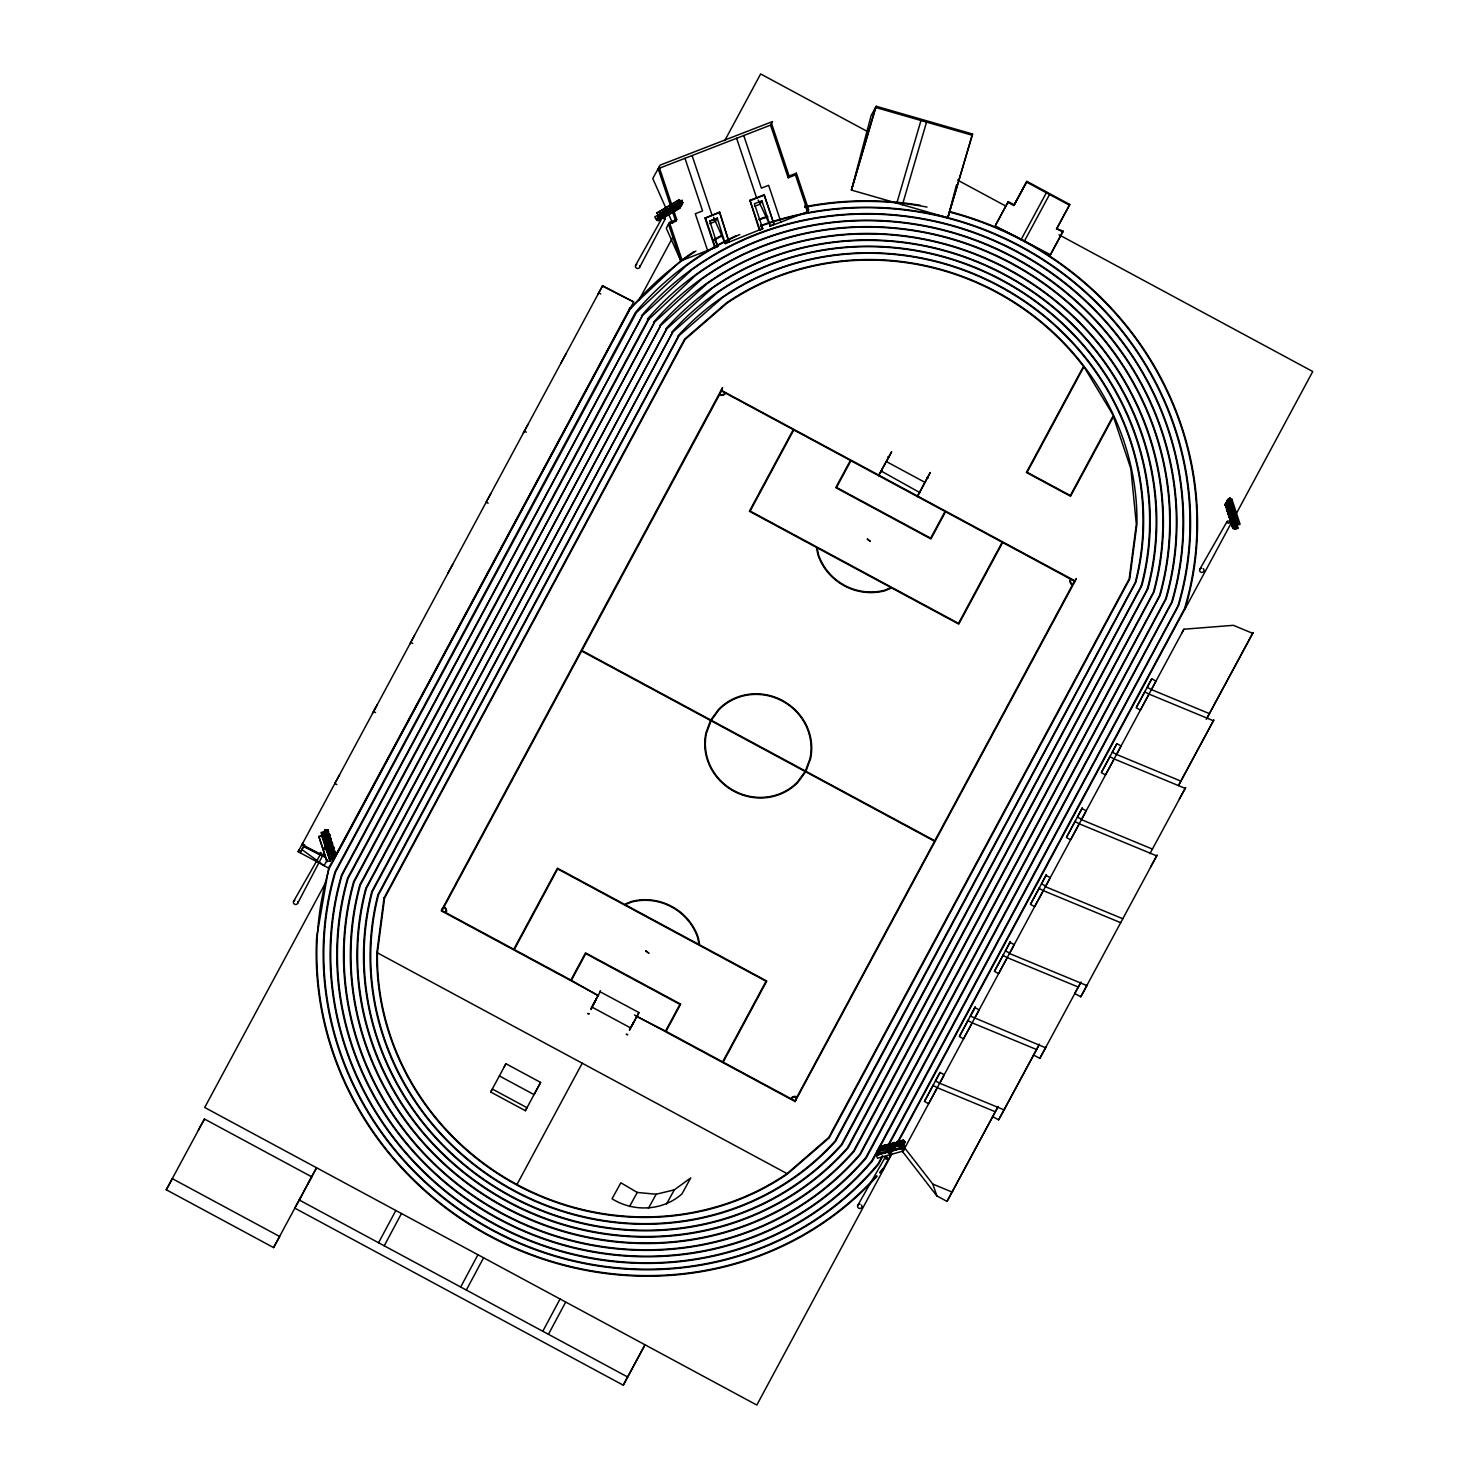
<?xml version="1.0" encoding="UTF-8"?>
<svg xmlns="http://www.w3.org/2000/svg" width="1479" height="1479" viewBox="0 0 1479 1479"><rect width="100%" height="100%" fill="white"/><g stroke="black" fill="none" stroke-linecap="round" stroke-linejoin="round"><path stroke-width="1.5" d="M326.212 833.102C329.872 834.729 322.977 833.195 325.935 833.343L327.82 829.701L328.597 832.067L326.193 831.956M328.264 832.973L326.6 832.048L328.486 831.956C327.377 832.936 325.343 832.695 327.173 829.627M327.025 836.559L327.894 833.398L326.804 830.754L325.398 833.287M327.469 836.948C324.844 836.966 328.449 837.669 326.267 834.766L324.714 835.395L326.452 836.134C327.654 834.341 330.353 838.593 329.688 834.581L329.096 833.564C325.842 834.914 328.93 839.499 327.617 837.354L328.523 833.712L329.577 834.655L328.19 835.635L329.854 835.931L328.874 836.744L327.617 835.006M328.467 840.941L331.167 840.201L328.911 840.442M330.963 841.2L329.54 838.778L330.963 841.2L329.207 839.869M328.338 854.067L328.911 852.736M329.817 845.119L331.869 842.327L332.331 845.378L330.575 844.028M330.686 847.8L330.982 847.023C327.876 841.292 332.442 848.706 330.409 845.914L331.241 842.05L332.479 843.122L332.257 845.156L330.667 844.472L331.684 845.304M330.52 857.894L329.614 858.985L330.057 857.247M334.125 852.181L332.757 853.438L334.698 850.739L335.197 851.812L333.755 852.348L335.289 851.738L335.474 853.087C332.109 853.753 333.588 848.207 334.883 854.529L332.997 854.714L333.533 852.329L332.109 854.64L333.644 854.474L325.103 829.701L321.793 835.727L329.965 860.76C336.491 854.159 329.706 852.514 334.605 853.254L334.494 855.213L333.089 854.122M663.479 211.941L661.464 214.011L661.205 215.453L662.093 215.065C660.669 211.978 665.92 213.346 663.757 215.823L664.644 215.435C663.276 211.571 665.809 213.605 666.659 215.86L666.289 214.437L666.068 216.045L666.918 215.361M635.582 265.37L663.646 215.195M666.585 214.51L666.752 215.786L668.841 214.418L665.679 214.88L665.032 212.514L668.582 213.993C671.577 212.44 665.328 212.089 666.641 214.936L669.358 213.475L668.027 212.754L666.733 214.732L669.636 213.179M667.732 213.642C671.096 208.964 663.165 214.326 666.234 212.31L667.214 209.741M667.011 212.976L664.866 212.2L665.199 214.048C663.516 219.391 672.575 198.482 664.404 215.305M667.38 213.124L667.436 214.621M670.967 211.793L672.501 212.421L667.695 213.512L668.767 210.314L667.491 213.623L668.157 211.349L666.567 210.85L667.898 211.645M668.268 211.257L667.695 213.512L668.342 210.721L670.227 210.794C664.515 212.163 673.278 208.465 670.375 212.736L671.115 210.813L668.138 211.774M679.748 208.003L677.068 208.169L675.921 206.764L673.444 208.41L672.89 206.431L672.649 208.724L674.683 205.359M674.313 209.852L673.518 211.663L673.943 209.926L673.721 211.552L676.495 209.907L671.226 211.423L672.316 207.799L674.757 208.28L674.295 210.425L675.182 210.036L675.7 206.875M675.737 208.354L677.216 208.872C673.185 207.689 679.157 208.41 676.236 209.482L673.167 207.799L671.429 211.312L676.199 208.317L674.036 206.468L679.952 207.873L678.362 207.374M676.569 206.413L677.622 205.599L676.421 204.361L676.569 206.413L676.809 204.139M678.491 206.468L677.752 208.391L678.639 208.003C679.342 202.494 667.768 209.445 674.553 208.41L673.389 207.892M323.402 854.122L297.649 903.318M668.563 212.329L668.286 213.272L672.575 212.218L670.375 212.736M878.803 1151.642L877.343 1151.217C880.892 1152.899 875.697 1151.901 877.842 1150.551L879.247 1151.032L878.304 1149.405L879.099 1152.455C878.711 1156.042 879.654 1152.252 877.084 1152.88L879.099 1152.936M881.687 1148C882.575 1143.563 882.519 1150.144 880.8 1149.349L880.523 1150.292M882.593 1146.41L878.785 1148.48L881.077 1150.477L881.077 1148.203L879.432 1147.279L881.558 1148.961M882.556 1152.492L882.852 1153.306M886.513 1145.338C884.035 1151.771 886.642 1142.916 885.773 1146.077L882.704 1147.408L884.553 1149.516L883.702 1145.504L884.923 1144.912C884.719 1148.887 887.918 1144.672 884.923 1145.023L885.218 1146.41M885.403 1147.02L885.403 1148.259L885.403 1147.02L883.129 1146.262L883.85 1145.541L884.793 1147.149L883.129 1146.262M886.882 1150.976L886.753 1151.919M887.418 1151.161L887.271 1151.864M888.213 1149.849L888.232 1148.462M889.008 1147.057L888.879 1148M890.044 1145.19L889.582 1146.743L890.358 1143.766L889.434 1148.185L889.545 1147.242M887.714 1145.412L890.118 1144.764L889.84 1147.057L890.95 1144.136M891.541 1149.701L891.782 1150.773M892.022 1148.813L892.022 1147.575M892.318 1148.407L891.948 1144.265C892.466 1147.593 895.017 1143.803 891.56 1147.778M892.447 1148.702L892.059 1147.205M893.242 1145.911C895.571 1147.667 890.136 1142.971 893.612 1142.527L893.945 1144.154L891.8 1143.896M893.778 1146.096L893.723 1146.65M895.756 1148.536C896.403 1151.586 896.588 1145.467 889.655 1150.255M898.881 1144.339L897.457 1145.985L895.83 1143.822L898.825 1141.437L898.603 1143.341L897.605 1143.175L1233.079 519.61M898.363 1143.138L898.178 1145.393M900.415 1146.632L900.267 1148.554L900.84 1146.78M900.619 1146.854L900.84 1146.521M903.059 1143.341L901.266 1140.771L900.526 1141.511C903.965 1141.88 902.005 1146.687 900.693 1141.88C906.83 1139.348 899.861 1146.595 900.84 1141.917L903.096 1143.027M903.503 1141.714L901.469 1144.894M377.404 952.827L384.577 898.141L685.054 339.486L726.725 303.398A259.343 246.919 28.8 0 1 1083.441 366.422L1026.371 472.485L1070.574 496.297L1113.428 416.653L1130.862 468.769L1136.334 524.176L1129.18 578.862L828.684 1137.517L787.031 1173.605A259.472 247.048 28.8 0 1 516.984 1184.476A259.472 247.048 28.8 0 1 377.404 952.827L787.031 1173.605M658.931 219.465L659.597 217.635L660.004 218.652L659.024 219.262L659.172 217.191L660.873 218.522C664.053 217.561 657.952 216.378 660.947 218.522L658.931 219.465L659.357 217.746L659.135 219.354M663.295 217.08L664.293 214.954L665.827 215.583L663.701 216.821L663.313 214.991L659.782 218.152L660.022 215.879L661.779 217.21L660.577 217.838C661.113 212.865 662.518 221.425 665.032 216.803L663.202 216.378L664.921 216.729M660.595 216.489C662.204 213.734 662.148 214.473 662.333 215.823L663.683 214.769L664.847 216.193C663.054 213.882 667.158 216.1 664.348 215.065M663.757 215.823L664.478 214.011L664.552 215.509L665.753 214.862L664.533 213.457L662 215.139L661.058 213.401L661.409 215.342M661.52 214.899L661.131 216.47L662.333 215.823L661.095 214.418L660.337 216.784L661.131 214.843L661.316 215.989C665.883 219.317 659.227 216.193 662.518 215.342C661.353 213.734 663.258 217.376 665.106 215.694L662.906 217.136M668.822 211.922L668.6 210L669.969 211.294L668.064 210.499L668.804 209.889M669.599 213.974L670.486 213.586C670.079 212.754 667.842 209.852 669.414 212.68L668.563 211.645M671.022 211.164L673.37 210.979L672.316 211.793L671.448 210.757L672.372 211.774L671.17 212.421L671.115 210.813M672.594 209.242L674.313 211.349L676.421 210.11L674.886 209.482L672.021 211.109L672.538 208.188L673.592 211.46M672.649 208.724L673.037 207.06L674.831 207.282C672.002 208.65 672.612 205.599 674.572 207.763L673.703 206.727M674.942 208.853L675.958 208.169L675.09 210.11L676.291 209.463L674.332 208.687M676.642 206.21L677.955 204.157L679.545 204.657L677.548 205.618C674.553 206.616 683.28 195.801 675.237 208.927L675.995 206.21C678.787 205.47 673.684 204.971 677.622 206.801L678.602 206.191L677.086 205.489L678.676 205.988L675.348 209.001L675.57 207.393M679.545 204.657L677.955 204.157L679.471 204.86L677.364 206.099L677.234 204.638M679.989 204.841L681.579 205.322L679.397 206.764L680.174 203.973M679.933 205.396C678.158 201.92 684.555 204.915 680.58 203.64L679.138 205.71L682.041 204.157L680.543 203.455L681.93 204.065M680.673 202.605L680.414 204.342M661.058 219.151C656.454 220.371 658.58 217.191 660.078 219.761C663.184 219.077 657.73 217.616 660.355 219.262L661.15 218.947M664.182 214.085C663.054 216.452 664.163 211.405 661.834 213.882L662.185 214.658C665.495 214.196 660.484 212.458 663.202 214.492L661.963 213.087L661.205 215.453M665.938 215.971L666.289 214.437L665.864 216.174M667.972 212.015L667.306 214.104L668.582 214.714L664.958 213.789M675.995 206.21L675.958 207.448L675.921 205.47M682.133 203.954L678.602 207.078L681.579 205.322L680.063 204.952C679.268 205.729 678.806 202.309 681.079 204.768L680.211 203.714M332.997 854.714L330.39 860.649L327.007 861.573L318.817 836.541L322.348 836.023L322.866 834.415M658.229 220.5L658.58 218.966L658.155 220.704L658.821 218.929L660.355 219.262L659.32 218.596L660.873 219.243L659.597 218.633L660.078 216.637L659.837 219.077L660.226 217.358L661.131 218.023L659.93 218.67L659.671 217.542L661.926 217.709M659.985 218.042L661.095 214.418M661.668 213.9L661.279 215.25L662 213.642M663.831 215.62L664.533 213.956L664.811 215.01L665.957 214.381L665.051 213.715M665.254 212.902L665.827 211.275M669.636 209.26L669.802 210.517L670.301 208.668L671.817 209.352L669.469 208.668L669.969 210.11L669.636 208.983L671.096 209.463L668.989 210.721L669.34 209.186L668.915 210.924L669.155 208.631L671.762 210.055M669.673 213.771L670.394 212.163L669.673 213.771L670.061 212.421L672.501 212.421L670.985 211.719M672.723 208.521L673.851 206.838M674.387 210.221L674.72 208.705L674.295 210.425M679.804 205.211L680.525 206.136L679.231 205.507L680.34 203.825M660.521 216.655L660.762 215.047L661.39 215.971M663.11 217.006L663.683 214.769M669.358 213.475L667.288 212.68L664.385 214.252C665.162 210.166 664.995 215.823 663.997 213.549M666.123 211.072C663.923 213.013 668.563 209.722 665.476 211.589L665.18 213.105M668.231 212.126L668.6 210M669.118 210.794L670.948 207.541M677.179 209.519L678.14 207.356L676.809 206.875L675.94 208.798L677.142 208.169L676.217 207.134L675.145 209.112M325.879 832.4L328.412 830.717L324.751 833.601L327.746 832.233M329.688 834.581L328.338 835.08C328.393 840.349 322.256 834.415 326.267 836.966M327.173 836.689L327.857 834.932M327.894 842.309L328.301 838.575L326.046 837.65L328.948 838.26L329.151 837.262L326.767 837.077L329.281 837.373L327.728 834.822L329.096 833.564M329.281 839.185L329.946 838.094L331.019 839.037L329.207 838.963L328.597 841.07M327.617 843.529L330.316 847.19M332.609 846.21L331.851 848.354L333.034 849.482L333.256 846.284L334.014 848.65C330.852 850.943 330.52 845.988 333.755 847.375L332.424 847.892L333.847 847.301M658.155 220.704L658.395 218.43L658.95 220.389L660.152 219.742L658.451 219.188M662.13 218.374L662.574 216.526L664.126 217.413L663.258 216.507M671.226 211.423L673.962 208.594L672.927 207.929L673.869 208.687M676.088 206.08L675.681 207.744L676.458 205.378M677.012 207.892L676.975 209.63L677.4 207.892L677.049 209.426L679.157 208.188L676.513 206.931M677.752 208.391L678.158 206.727L680.747 206.635M678.602 207.078L678.99 205.415L678.861 206.801M1224.982 504.136L1226.627 505.097L1225.093 504.579C1229.345 507.704 1224.612 502.823 1225.37 505.504L1227.015 506.077M1227.219 505.559L1226.073 507.482C1230.121 506.539 1224.963 500.937 1226.054 504.542L1227.903 504.579L1226.479 505.781M1228.236 503.581L1230.269 501.122L1228.273 500.66C1229.16 496.537 1230.861 505.689 1226.442 502.416L1227.496 505.504L1227.441 500.993L1228.79 501.215L1228.236 503.581L1226.036 504.487M1235.797 526.801L1227.625 501.769C1226.498 498.756 1231.194 503.858 1229.936 500.327M1227.2 507.833L1229.252 508.887M1229.955 505.356L1230.972 506.521L1228.624 504.931L1230.787 506.169L1228.587 508.628L1229.973 507.889L1227.884 506.853L1229.696 508.702L1227.533 511.919L1230.084 508.018M1232.155 510.329L1231.804 511.235L1232.34 508.868L1230.731 508.147L1233.061 509.959L1230.251 509.608L1231.027 512.363L1228.568 515.228C1225.629 511.549 1231.415 513.49 1228.531 514.766L1228.088 513.49L1229.271 513.638L1228.901 516.097L1232.081 510.144L1230.047 509.09M1232.599 509.423C1229.234 505.689 1235.335 510.921 1229.992 513.268L1228.494 511.789L1230.676 513.25M1230.657 518.556L1230.214 517.28L1231.748 517.705L1229.862 515.949C1230.177 519.813 1235.464 515.376 1230.972 516.319C1230.824 512.788 1234.189 518.741 1229.973 519.536L1230.972 518.519L1230.269 520.257L1229.53 518.242L1231.212 517.983L1230.195 520.035M1230.583 514.951L1233.708 514.877L1231.323 513.047L1233.153 515.413C1231.12 508.351 1236.352 516.337 1230.62 518.426L1232.987 514.47M1232.636 520.996L1233.135 522.438L1231.286 520.331L1232.617 520.885L1231.323 520.59L1231.674 521.717L1233.523 521.754L1231.323 523.326M1233.671 520.774L1232.728 521.311L1234.521 518.852L1233.468 519.388L1234.41 522.642L1235.557 522.475L1233.819 520.516C1236.999 515.191 1234.133 522.494 1233.782 517.188L1235.852 518.519L1233.431 520.183L1232.007 519.332L1233.856 521.44L1231.693 524.638L1234.244 520.756M1234.669 519.258L1234.115 518.075C1230.787 516.189 1237.239 520.257 1233.042 518.149L1235.113 525.174L1232.95 528.502L1234.096 526.579L1232.247 526.542L1231.859 525.174L1233.615 527.282L1235.908 523.03L1233.301 523.437L1234.373 526.542L1231.859 525.174M1231.97 525.6L1233.763 527.005L1232.95 528.502M1235.113 524.62L1236.204 522.753M897.013 1145.837L896.034 1142.731L898.16 1143.008L897.827 1141.381L896.256 1142.675L897.698 1143.618L897.05 1145.948L897.18 1144.247L895.608 1143.877L897.679 1144.746M896.182 1143.101L898.585 1142.454L898.345 1144.58L899.62 1143.581M901.377 1144.432L903.909 1140.586L901.099 1140.734L901.987 1142.398L903.336 1141.344M882.187 1145.911L881.743 1147.575L881.003 1146.096L882.187 1145.911L881.835 1147.63M884.608 1147.907L886.087 1144.838M889.914 1146.669L892.817 1146.502L889.896 1146.891L890.728 1144.191L889.766 1146.484L888.287 1144.321C886.198 1145.8 891.486 1146.539 887.566 1145.06M889.36 1143.822L890.099 1145.301L890.543 1143.637L888.287 1144.321M896.015 1144.376L897.365 1144.117L897.05 1145.948M898.308 1143.489L898.308 1144.746L898.271 1143.674C899.879 1140.66 897.439 1146.743 895.608 1143.877M897.827 1141.492L898.566 1142.971L898.992 1141.307L896.755 1142.01L897.753 1143.193M901.377 1144.968L901.857 1142.879L899.472 1143.544M903.503 1140.087L902.227 1143.045L901.894 1141.4L903.336 1140.217L903.207 1141.917L903.909 1140.586M1226.886 505.892L1227.163 505.596M1227.699 505.115L1225.758 503.396L1227.459 504.561M1225.721 506.151L1226.664 505.615L1226.054 507.223L1228.291 503.914L1226.073 507.482M1230.269 505.855L1228.957 506.021L1229.696 508.702L1227.496 511.679L1227.145 510.551L1229.363 509.016L1226.738 509.312L1227.237 511.179L1228.069 509.534L1226.442 508.573M1227.847 506.613L1229.326 507.5L1227.847 506.613L1229.271 507.445L1231.046 505.485C1227.57 501.917 1233.708 505.393 1229.659 507.796L1229.881 508.554M1231.064 512.196L1230.731 511.346C1225.832 511.161 1234.743 509.534 1228.901 516.097M1231.804 510.847L1230.288 509.719C1227.736 505.763 1229.678 507.5 1228.217 507.944M1231.249 512.732L1232.599 509.645M1231.212 517.983L1230.232 520.016L1232.469 516.707L1230.879 519.074L1229.252 517.151L1231.064 518.759M1233.967 513.823L1233.153 515.025L1232.876 513.842M1234.189 520.811L1231.656 524.398L1232.728 522.586L1230.99 522.679L1230.639 521.551L1232.136 522.032L1230.602 521.311L1232.636 523.252M1232.913 525.526L1234.096 524.916L1232.58 524.435L1232.931 525.563C1236.555 525.618 1229.973 523.529 1233.893 524.731L1234.78 525.618M1235.113 525.174L1234.614 523.732C1231.378 523.122 1238.422 525.507 1233.671 524.564L1234.947 524.361M1233.005 522.087L1232.303 520.072L1233.782 520.774L1233.116 522.679L1232.044 519.573L1235.815 523.4L1236.518 521.643M956.488 184.912L947.817 217.801L851.442 190.088L871.131 115.528L876.197 106.285L972.553 134.016L947.817 217.801L972.553 134.016M876.197 106.285L851.442 190.088L875.568 107.449L971.925 135.162M896.829 203.141L920.955 120.502M902.43 204.749L926.538 122.11M881.188 1149.534L882.02 1147.186M885.551 1146.817L883.536 1146.761L884.442 1147.87L882.871 1150.163L883.869 1147.686M893.797 1144.764L894.592 1142.601L894.277 1144.561L892.022 1143.84L893.427 1144.672M902.966 1142.065L903.687 1140.642M893.852 1145.707L894.166 1143.748M902.264 1144.339L903.373 1141.751M321.609 852.976L321.239 855.176L323.309 854.788M662.869 217.598L664.57 219.391L664.921 217.191M886.771 1157.022C881.761 1157.207 889.008 1161.828 887.067 1157.207M1228.143 520.83C1224.372 522.198 1230.713 525.174 1229.363 521.403M326.286 832.769L327.839 832.159L328.024 833.509L325.62 832.289L324.862 833.49L327.82 829.922L326.341 831.272M325.565 832.048L327.025 831.882L326.841 830.532M324.936 835.284L326.046 836.8M326.12 837.022L326.323 836.023L324.548 836.301L326.693 837.817L328.024 837.299L327.358 835.635L329.743 835.82M327.247 829.848L326.471 831.235M327.894 833.398L326.249 833.527L327.691 834.415M326.508 832.659L325.861 833.213M326.6 836.023L325.472 834.544L326.914 834.618L326.822 835.912L326.859 833.361L325.528 833.879M326.914 837.835L327.321 839.406M326.748 838.26L327.894 839.259L326.323 838.316M327.728 835.099L328.449 833.49M326.193 839.148L327.377 840.885L325.824 840.164M328.948 838.26L327.728 837.059L328.301 838.186M328.061 835.524L329.54 836.837M328.116 834.396L327.876 835.912M327.82 838.39L326.804 842.198L325.583 840.996M325.824 839.943L327.303 840.664L326.156 839.665M329.632 840.017L330.316 841.126L330.52 837.946L331.296 840.312M328.856 841.496L330.372 842.642L330.52 840.405L330.298 842.42L328.209 841.459L329.077 840.312M329.188 840.904L327.894 842.198L329.558 841.606L328.8 840.017M326.896 849.852L327.525 849.759M327.58 846.506L328.449 845.581L327.025 845.378M329.614 842.864L329.614 844.472L328.745 843.788M329.096 845.748L328.93 846.838M328.874 847.116L331.869 842.327M330.205 845.674L331.962 845.822C330.15 848.04 330.834 843.991 328.56 846.617M332.072 845.914L330.649 845.711L331.74 846.82M330.52 843.659L332.331 845.378M330.797 848.059L330.15 844.195L332.664 844.472L331 844.195M331.925 847.301L331.684 848.558L333.903 848.539L331.481 848.133M332.165 848.391L333.625 849.334M331.666 850.111L333.311 849.981C331.481 852.255 330.446 848.354 333.108 850.998M332.479 848.336L333.699 849.556M332.498 854.437L331.666 853.938L332.054 855.491M331.962 856.323L332.424 859.373L330.187 857.672L332.479 857.191L331.98 856.119M332.368 855.435L333.588 856.655L332.368 855.435L333.921 855.749L333.736 854.4L332.183 855.01M333.145 852.995L334.125 850.887M334.051 850.665L333.404 852.717L335.474 853.087M335.141 853.993L333.662 852.68L335.363 852.995L333.607 853.05M334.772 854.437L333.348 854.215L334.568 855.435M332.978 852.81L335.067 853.771M332.997 858.06L331.74 857.358L333.2 857.044C330.39 858.005 333.034 858.412 333.145 855.805L331.795 856.304M660.373 217.395L661.723 217.838L659.967 217.413M660.078 216.637L661.187 215.916M665.698 212.181L664.385 214.233M666.308 210.961L668.083 211.552L667.103 212.163L666.308 210.961L678.658 203.843M665.125 216.618L663.258 216.211M666.641 214.936L667.417 212.569L666.234 212.939M667.011 214.085L668.767 214.621M672.575 212.218L670.579 213.179L668.619 211.479L670.486 211.867M668.915 210.924L670.19 208.816L671.891 209.149M670.338 208.853L671.688 209.278L669.211 209.389M673.795 206.635L674.812 207.134M672.853 209.26L674.239 210.018M672.538 207.689L673.703 209.094L675.071 208.077M673.518 211.663L673.999 210.055L675.7 210.221L672.039 208.613M674.165 208.373L674.757 208.89C674.646 211.978 674.202 206.357 676.495 208.983L675.293 209.63L674.535 208.151M674.609 208.909L675.589 208.317M675.792 207.282L675.958 206.302M674.646 209.796L675.441 210.721L674.59 209.685M676.587 207.042L676.421 205.932L678.029 208.816L677.696 207.836M677.715 204.324L678.491 205.47L677.622 204.416M676.495 209.907L674.905 209.408M676.975 209.63L677.696 207.984M678.676 205.988L678.029 206.968L679.952 206.949L678.177 206.672M679.249 205.248L679.693 203.455M679.416 204.268L679.416 205.415M680.026 205.026L679.231 205.507M680.322 202.845L683.002 202.623L680.248 202.105L680.285 204.084M681.153 202.309L679.878 202.327M680.765 203.547L679.545 203.751M683.002 202.623L681.412 202.124L682.799 202.734M886.272 1145.412L885.329 1147.704L883.277 1146.632L884.516 1146.04L884.849 1147.667L884.497 1146.17M894 1145.338L894.961 1143.027M898.234 1144.173L899.177 1141.88M901.857 1142.879L901.561 1144.709L902.504 1143.711M895.183 1142.971L894.037 1145.449M899.417 1141.806L898.086 1144.543M901.284 1145.689L902.024 1143.156M639.649 267.274L665.31 218.744M970.797 1015.315L975.327 1006.811L959.316 1036.576L963.532 1038.85L972.184 1022.858L1036.557 1049.535M940.015 1072.46L935.486 1080.964L939.701 1083.22L944.231 1074.734L940.015 1072.46L924.43 1101.43L928.646 1103.704L937.298 1087.712L995.312 1111.764M974.587 1018.365L979.116 1009.861L974.901 1007.587L970.372 1016.091L1045.635 1047.798M1116.867 743.678L1112.337 752.182L1116.553 754.456L1121.082 745.952L1116.867 743.678L1101.282 772.648L1105.497 774.922L1114.131 758.949L1185.178 788.381M1151.753 678.824L1147.223 687.328L1151.438 689.602L1155.968 681.098L1151.753 678.824L1136.168 707.794L1140.383 710.068L1149.017 694.095L1213.39 720.754M378.569 1242.748L395.836 1210.488M384.226 1245.799L401.475 1213.519M460.69 1287.007L477.939 1254.747M466.329 1290.058L483.596 1257.779M542.793 1331.266L560.06 1298.987M548.45 1334.298L565.699 1302.038M623.251 1385.176L644.992 1344.781L623.251 1385.176L294.82 1208.158L300.903 1197.066M441.944 909.437L442.313 908.735M722.288 388.219L721.567 389.569L722.473 387.775M795.443 1100.82L796.164 1099.47M1076.157 578.936L1074.956 581.007L1076.416 578.548M877.065 1176.249A321.646 306.245 28.8 0 1 517.206 1249.459A321.646 306.245 28.8 0 1 316.617 937.631L328.671 868.136L298.129 851.664L299.165 849.722M333.108 860.778L633.678 301.938L602.6 285.743L301.845 844.879L325.158 857.284M301.198 850.813L300.145 852.754L304.619 844.583L303.583 846.524L319.298 854.529L320.425 852.403M302.955 847.633L301.901 849.575L324.086 865.659L327.34 859.595M329.244 868.339L629.74 309.666A321.035 305.672 28.8 0 1 695.943 251.042M326.415 881.225L204.712 1107.475L756.823 1405.05L892.133 1153.472M638.928 300.2L672.612 237.583M724.765 140.616L760.631 73.95L868.21 131.927M166.258 1189.745L172.359 1178.671L279.697 1236.518L273.597 1247.592L166.258 1189.745L204.453 1119.011L311.773 1176.859L307.909 1183.884M366.385 888.343L666.752 328.874L711.103 289.255M273.597 1247.592L316.543 1167.744L299.294 1200.024L627.725 1377.041M490.695 1092.02L492.322 1089.025L527.005 1107.716L525.359 1110.711L490.695 1092.02L505.929 1063.734L540.611 1082.425L534.048 1094.626L499.384 1075.936M1062.717 231.926L1056.727 228.69L1069.798 204.472L1026.907 181.362L1014.224 204.86L1008.253 201.625L995.182 225.843L1050.441 254.702M525.359 1110.711L540.611 1082.425M1007.846 202.346L1013.836 205.581L1026.5 182.083L1069.391 205.193M1014.52 204.268L1026.907 181.362M590.99 1008.364L591.045 1009.51L595.945 999.601M600.345 990.671L599.827 991.614L638.965 1012.579L635.952 1018.181M598.459 994.905L591.896 1007.051L630.646 1027.942L636.783 1016.535M599.771 992.501L594.65 1001.93M878.267 475.48L878.933 475.831M886.402 461.596L891.652 451.705L879.007 474.888L885.81 462.317M881.059 471.967L881.983 469.416M1021.009 239.783L1046.356 192.769M1024.207 241.484L1049.554 194.488M516.984 1184.476L582.227 1063.216M1056.376 229.282L1069.798 204.472M637.523 1015.962L636.451 1016.369L665.55 1031.066L679.896 1004.37L585.776 953.641L571.412 980.337L598.366 995.829M916.998 496.352L917.664 496.704M923.894 484.372L917.756 495.779L924.56 483.208M924.135 484.021L930.254 472.504L924.856 482.32M919.901 492.636L881.133 471.025M1063.105 231.205L1050.035 255.423L1063.105 231.205L1056.727 228.69M796.386 1099.174L795.018 1101.448M795.073 1101.578L1075.215 580.97L721.142 390.197L441.241 910.824L597.867 995.238M882.297 1155.949L877.934 1164.065A314.029 298.98 28.8 0 1 492.747 1229.955A314.029 298.98 28.8 0 1 335.659 871.797L636.451 312.55L685.942 266.035A314.14 299.109 28.8 0 1 739.777 234.514M886.66 1147.833L1178.005 605.706M882.778 1156.301L878.415 1164.417A314.62 299.571 28.8 0 1 492.47 1230.473A314.62 299.571 28.8 0 1 335.086 871.593L635.341 312.587A314.62 299.571 28.8 0 1 735.71 235.9M888.25 1146.133L1178.652 605.429A314.62 299.571 28.8 0 0 1086.529 292.713A314.62 299.571 28.8 0 0 760.613 225.621M891.652 1153.121L884.017 1167.338A321.035 305.672 28.8 0 1 879.617 1172.477M896.034 1145.005L1184.513 608.664A321.035 305.672 28.8 0 0 949.444 212.089M1235.261 515.561L1312.742 371.525L1059.001 234.773M1009.991 942.363L1014.206 944.637L1009.676 953.142L1005.461 950.868L1010.416 941.587L994.406 971.333L998.621 973.607L1007.254 957.634L1078.302 987.066M1046.023 875.365L1050.238 877.639L1045.708 886.143L1041.493 883.869L1046.448 874.588L1030.438 904.335L1034.671 906.609L1043.305 890.635L1120.731 922.711M1081.981 808.532L1086.196 810.806L1081.667 819.311L1077.451 817.037L1082.406 807.756L1066.396 837.502L1070.611 839.776L1079.245 823.803L1156.689 855.879M952.587 1191.205L946.985 1201.392L936.891 1195.938L902.763 1151.827L1183.903 629.222L1233.357 625.321L1252.658 633.326M946.985 1201.392L998.214 1106.403L952.125 1192.074L932.805 1184.069L904.815 1148.092L902.763 1151.827M1206.254 719.367L1253.138 632.457L1207.049 718.128L1207.53 717.26M992.612 1116.59L998.621 1119.825L1039.46 1044.174L1004.093 1109.897L939.701 1083.22M1178.504 785.423L1213.871 719.885L1178.523 785.626L1178.985 784.739M1033.507 1054.971L1039.811 1058.372L1081.001 982.074L1074.697 993.518L1080.761 996.791L1087.398 984.718M1149.922 853.679L1185.659 787.512L1179.355 798.956M1080.761 996.791L1157.151 855.01L1150.533 867.064M1110.341 755.898L1101.707 771.872M1145.227 691.044L1136.593 707.017M1039.515 887.585L1030.881 903.558M1075.455 820.753L1066.821 836.726M968.394 1019.807L959.742 1035.799M1003.465 954.584L994.831 970.557M933.508 1084.662L924.856 1100.653M504.302 1066.729L505.929 1063.734M597.664 294.765L602.6 285.743M561.003 362.928L565.773 354.22M523.307 433.033L528.077 424.307M490.88 493.431L486.11 502.157L488.144 503.248M447.897 573.223L452.666 564.497M409.665 644.271L414.434 635.563M377.256 704.688L373.521 711.473L375.555 712.564M372.486 713.414L376.221 706.629M339.56 774.793L334.79 783.5L336.824 784.591M298.129 851.664L302.899 842.938M679.379 199.72L656.935 212.976L679.379 199.72L682.115 203.011L680.1 204.176M678.787 206.838L682.152 200.349L659.745 213.531L656.436 219.558L662.777 216.396M658.34 214.751L654.753 216.951L656.694 219.927L660.059 213.438L657.12 219.595M318.909 836.8L321.849 835.598M660.3 217.727L663.609 211.349L661.723 215.583M321.923 836.153L325.509 829.59M672.686 206.968L674.812 204.768L671.873 210.905L675.607 208.705L671.374 210.776M325.713 841.089L327.136 841.311L326.951 839.961L325.62 840.46L328.116 837.853L325.066 844.047M673.906 211.164L676.735 219.595L669.451 222.405L666.271 228.191L680.784 260.877L717.796 246.531L709.809 221L717.26 218.097L725.246 243.628L713.599 217.376M327.987 844.065C335.012 831.383 319.427 861.37 329.484 842.013M681.061 202.346L682.152 200.349M329.429 848.447L330.834 846.191L329.503 848.65M669.451 222.405L681.745 259.139L680.784 260.877L668.49 224.161L675.774 221.332L676.735 219.595M330.723 852.403L332.202 850.37L331.204 852.496M330.852 852.828L332.331 850.776M633.678 301.938L602.434 286.057M327.007 861.573L318.891 836.411M329.558 866.528L328.671 868.136L630.146 307.706L629.259 309.296L680.58 260.97A321.646 306.245 28.8 0 1 693.688 251.818M198.352 1130.104L204.453 1119.011M718.128 245.902L714.875 247.659L705.002 218.189L719.552 212.052L729.055 242.168L719.552 212.052M709.809 221L716.927 218.744M717.26 218.097L715.411 221.48L709.828 223.643M670.837 206.598L658.173 168.698L770.559 125.123L772.519 121.555L660.133 165.13L652.757 178.515L666.326 209.075M758.191 200.09L770.189 225.714L761.87 200.811L754.401 203.714L762.739 228.598L759.466 230.373L749.945 200.275L764.144 194.766L773.998 224.235L764.144 194.766M761.87 200.811L760.003 204.194L754.419 206.357M770.559 125.123L788.159 177.757L789.12 176.019L796.405 173.191L808.699 209.907L807.737 211.663L769.838 226.342M725.246 243.628L762.739 228.598M788.159 177.757L795.443 174.929L796.405 173.191M722.565 387.831L721.197 390.327M1008.253 201.625L995.57 225.122M593.375 1004.296L596.351 998.843M632.125 1025.187L638.965 1012.579M629.518 1206.55L637.264 1192.444L656.14 1194.237L674.313 1189.855L690.748 1177.913L681.967 1193.904C662.758 1211.024 633.567 1212.299 612.047 1198.785L620.847 1182.793L637.264 1192.444M648.394 1208.343L656.14 1194.237M666.548 1203.961L674.313 1189.855M1226.294 504.173L1230.029 498.035L1238.2 523.085L1234.91 529.094L1226.294 504.173L1232.173 520.756M1230.029 498.035C1223.78 506.151 1229.437 504.912 1227.515 501.584L1229.53 502.084L1228.846 501.418M1238.015 522.771L1234.484 529.205L1238.015 522.771L1230.103 498.589C1228.125 501.732 1227.274 507.463 1227.884 499.292M1237.091 525.119L1240.086 524.25L1231.896 499.218L1228.901 500.087L1237.923 528.169L1234.484 529.205M1230.399 504.672L1230.972 502.657M1229.031 512.529L1232.617 506.299L1229.585 512.492M902.504 1147.149L901.839 1148.351L876.437 1155.265L879.635 1148.85L905.019 1141.917L903.17 1145.929M1231.693 508.647L1232.34 506.835M901.913 1148.222L902.874 1151.143L877.417 1158.205C875.087 1154.156 879.857 1149.091 881.003 1146.096L881.318 1147.371M879.506 1153.971L878.674 1151.254L904.057 1144.321L904.982 1147.297L876.326 1154.877M1230.528 516.781L1233.985 510.477L1230.805 516.245M1233.098 512.751L1233.689 511.013M1231.748 520.867L1235.353 514.637L1231.878 520.959L1226.775 503.951M884.997 1152.844L888.103 1146.539M1234.466 516.929L1235.057 515.173M1233.116 524.712L1236.703 518.815L1233.246 525.119M889.582 1151.457L892.466 1145.449L897.698 1144.598L897.402 1142.638L898.677 1142.749M1235.797 521.163L1236.426 519.351M895.571 1146.687L897.291 1144.228M899.38 1145.652C899.454 1141.585 903.632 1143.341 900.656 1143.655M899.805 1145.522L900.933 1143.119M1181.85 632.975L1183.903 629.222M901.432 1148.462L901.913 1146.891M902.652 1145.578L904.667 1142.564M901.487 1148.333L902.375 1146.724M902.782 1145.985L905.019 1141.917M902.874 1151.143L901.709 1147.926M998.621 1119.825L1004.574 1109.028M1039.811 1058.372L1046.115 1046.929M328.172 841.218L327.451 841.847L328.32 840.516M331.888 842.124L331.074 844.694L330.409 843.548M330.446 844.491L328.819 846.006L330.279 844.601M332.683 846.45L331.351 849.649L332.664 847.726L333.441 850.092L330.168 850.185L331.222 849.501M331.962 847.818L331.296 848.983L333.256 846.284M1226.849 504.487L1225.278 504.875L1225.795 506.742L1227.718 504.228M1228.938 509.201L1228.143 507.352M1229.419 503.951L1230.75 504.487L1229.363 503.969L1229.733 505.097C1232.839 505.689 1230.694 503.248 1230.436 507.057L1229.345 503.729M1230.436 507.057L1231.378 504.783M1229.474 513.916L1228.162 514.082C1230.787 515.432 1229.622 511.752 1229.289 514.396L1228.846 513.102L1230.861 513.62M1232.358 509.053L1231.064 509.22L1231.508 510.514L1232.876 509.46M1233.708 513.028L1232.099 512.326L1233.893 514.045C1233.708 517.41 1229.548 514.858 1231.933 515.616L1232.414 516.929L1230.916 515.82L1231.656 517.539M1232.432 517.058L1233.135 514.618L1232.099 515.524L1231.619 513.768L1233.726 513.231M1233.985 526.45L1232.673 527.763L1232.155 525.895L1233.56 526.321L1232.229 526.487M1233.357 526.801L1234.355 525.784L1233.283 526.21M1235.076 524.786L1232.876 528.28L1232.562 527.134L1233.708 527.263M658.543 219.04L659.782 218.541M659.338 217.801L660.614 217.025M663.184 216.84L663.479 214.88M667.75 212.2L668.508 211.571M679.342 205.821L670.782 211.072M676.421 204.361L678.214 204.157L677.345 204.546M293.582 901.395L320.869 853.623M1199.765 569.323L1227.052 521.551M857.728 1205.385L885.015 1157.613M629.573 1029.162L633.881 1021.989L629.481 1030.29L629.74 1029.181M591.138 1008.382L595.131 1001.117M666.955 213.401L666.844 214.806L667.195 212.68M1235.538 522.79L1235.852 523.658C1235.427 515.561 1238.126 525.211 1233.56 523.936L1234.262 525.951M1225.999 507.242L1227.515 505.263M1228.901 502.398L1229.789 501.03L1228.254 500.605M1227.422 505.282L1228.309 504.006M1229.622 507.815L1231.231 505.485M1227.459 511.697L1230.214 508.758L1229.308 506.668L1230.639 505.744M1227.81 512.751L1229.641 514.729L1228.827 515.857L1229.659 514.858M1232.488 509.774L1230.99 511.974L1232.062 508.554M1229.511 514.895L1231.452 512.473M1235.279 518.334L1233.782 520.534L1235.131 519.258L1232.765 517.428M1231.619 524.416L1233.689 520.959M325.62 832.289L324.862 833.49M329.872 837.872L327.506 842.364M328.412 847.19L331.241 842.05M326.951 836.374L326.286 837.447L328.504 835.006M327.839 834.803L328.523 833.712M327.247 836.245L328.246 835.154M328.467 840.83L329.725 842.568C329.577 837.927 326.23 844.047 328.486 841.163M1232.395 516.134L1234.115 513.121M1235.076 524.379L1237.128 522.142L1234.762 520.312L1236.592 522.29M1229.585 507.593L1231.101 505.522M1229.474 514.692L1230.99 512.584M1232.34 516.744L1230.269 520.257M1233.782 521.126L1231.693 524.638M876.659 1152.381C880.412 1153.971 875.494 1152.88 877.398 1151.66M881.022 1145.985L879.783 1146.576L880.708 1147.944M882.371 1146.465L880.911 1148.887L880.578 1147.242L882.057 1147.575L881.114 1148.869M877.343 1151.217L879.025 1151.79M881.096 1149.091L878.785 1148.48M885.939 1146.114L885.108 1147.445M885.034 1146.78L885.366 1147.815M889.434 1146.946L887.566 1146.687L888.029 1148L887.881 1145.467M889.711 1145.319L889.378 1143.692L888.139 1144.284L889.101 1145.763L887.788 1144.986L889.064 1145.652M885.496 1146.114L885.274 1148L886.66 1147.131L887.603 1148.203L885.921 1147.852M887.788 1148.721L886.161 1147.796L888.047 1148.259M890.432 1147.112L891.486 1146.613C895.904 1147.02 888.232 1148.48 890.894 1145.966L892.558 1147.759M892.965 1146.539L891.615 1147.593M893.667 1145.652L894.758 1142.472L893.593 1142.657L894.333 1144.136L891.948 1144.265M894.536 1145.633L896.422 1144.82M897.716 1143.082L896.034 1142.731M896.126 1146.003L894.961 1144.764L896.514 1145.948M896.44 1143.23L897.938 1143.249M896.681 1146.151L895.719 1145.449M902.061 1141.806L900.766 1141.437M901.802 1142.99L902.911 1142.491M333.348 852.274L333.311 852.791M327.635 835.931L326.009 837.465M329.669 838.87L330.501 838.168M327.82 829.701L326.767 831.42M330.52 837.946L329.466 839.665L331.111 838.963M331.093 846.746L330.15 844.842L329.17 846.062L329.854 845.341M328.708 847.227L329.725 846.173M329.077 833.786L327.728 834.822M327.931 841.865L328.948 840.812M332.22 847.541L332.461 848.465L333.237 846.506M892.188 1145.966L893.002 1146.928M902.782 1143.045L901.913 1141.289M1234.392 525.784L1235.316 524.25M690.933 270.62L642.404 315.748L342.056 875.235A306.985 292.287 28.8 0 0 495.909 1224.483A306.985 292.287 28.8 0 0 871.834 1160.793L1171.608 602.249A307.096 292.398 28.8 0 0 1047.945 270.879A307.096 292.398 28.8 0 0 690.841 270.491M1229.567 500.919L1228.032 503.137M1228.069 509.534L1229.53 508.24M1233.523 519.905L1235.538 517.502M1234.799 523.751L1236.943 521.773M1234.226 525.821L1233.634 527.541L1232.543 524.195M700.935 279.845L654.476 322.256L354.202 881.78A293.545 279.494 28.8 0 0 502.047 1213.131A293.545 279.494 28.8 0 0 859.78 1154.286L1159.481 595.723A293.674 279.605 28.8 0 0 1040.292 281.306A293.674 279.605 28.8 0 0 700.824 279.716M706.038 284.615L660.632 325.565L360.34 885.089A286.797 273.079 28.8 0 0 505.263 1207.141A286.797 273.079 28.8 0 0 853.623 1150.958L1153.324 592.413A286.926 273.19 28.8 0 0 1036.298 286.797A286.926 273.19 28.8 0 0 705.945 284.486M716.076 293.785L672.76 332.109L372.412 891.597A273.319 260.249 28.8 0 0 511.179 1196.086A273.319 260.249 28.8 0 0 841.496 1144.432L1141.27 585.906M888.62 1151.365C886.18 1154.896 893.464 1153.343 889.6 1151.161M721.382 298.555L679.175 335.567L378.495 894.869A266.349 253.593 28.8 0 0 514.026 1190.392A266.349 253.593 28.8 0 0 835.08 1140.975L1135.188 582.634A266.46 253.704 28.8 0 0 1025.298 302.178A266.46 253.704 28.8 0 0 721.29 298.425M1227.847 502.213L1228.92 501.695L1227.884 502.268L1236.13 526.21M1233.745 513.546L1231.711 514.415L1231.36 513.287L1232.673 513.694L1231.397 513.268M1232.783 517.668L1233.153 518.796L1235.631 517.724M1232.95 521.773L1231.397 523.917L1230.898 522.032L1233.652 522.161L1231.656 521.662M325.343 832.159L326.378 831.475L326.415 832.751M325.472 832.585L326.508 831.901M326.73 836.43L328.32 835.617L328.874 836.744M326.156 837.872L327.062 836.781M324.918 840.719L324.64 841.015M328.172 840.812L329.207 840.127M326.341 845.101L326.175 845.581M326.489 845.507L325.75 846.136M329.725 846.395L330.446 843.899M329.54 844.99L331.111 844.158M327.839 849.686L327.118 850.296M332.35 853.605L333.256 852.514M332.664 853.531L333.071 852.995M331.851 854.529L332.664 853.956M334.883 854.529L332.313 854.991M890.136 1145.652L889.545 1146.225M661.501 213.919L664.182 213.697M672.945 207.189L673.666 206.653M665.088 212.625L665.106 214.122L666.308 213.475L664.348 212.699L665.069 212.089M665.439 212.569L658.1 216.988M668.046 211.386L666.308 211.238L667.177 212.163L666.031 213.05M659.246 217.949L659.505 217.635M666.197 213.013L669.432 213.29M659.431 217.857L661.852 217.912M671.854 209.852L672.631 209.168M680.469 206.931L679.194 206.32L680.543 206.764L678.547 208.077L678.158 206.265L679.748 207.448L678.824 206.413M679.878 208.077L677.77 209.315L678.158 207.763L678.972 208.668L678.103 207.763M659.634 214.215L682.392 200.719M665.032 211.053L666.068 212.717L666.382 211.238M659.523 214.751L681.93 201.569M662.906 213.105L658.636 215.583L656.972 212.921M658.876 215.952L681.264 202.771M666.049 212.236L658.321 217.579M671.891 208.872L675.866 206.505M658.007 217.524L678.029 205.784M667.362 212.273L657.693 218.559M671.226 210.092L675.237 207.652M657.342 218.726L667.602 212.662M668.637 213.974L667.713 212.958L671.318 207.337M656.694 219.927L662.37 216.581M1226.664 506.077L1226.35 504.783L1227.903 504.579M1230.288 506.169L1228.883 505.43L1231.12 505.115L1228.605 504.69L1230.51 506.521M1230.325 510.181L1232.506 509.423M1230.694 510.884L1231.859 510.699M1231.397 518.334L1230.214 515.783L1233.227 514.877M1232.82 516.374L1229.936 516.189L1232.266 518.057L1231.896 517.003M1233.486 519.425L1234.447 518.907M1234.743 523.289L1235.704 522.753L1235.464 524.657M1232.599 527.171L1233.541 526.635M1229.548 500.715L1228.957 501.769M1226.387 505.134L1227.33 504.598M1227.145 510.551L1228.088 510.015M1229.197 513.749L1230.14 513.213M1232.229 516.393L1231.489 516.984M1234.207 518.426L1235.316 517.983M680.821 204.065L682.022 203.418L681.209 202.494M668.674 210.665L671.022 210.48M660.41 216.581L664.33 216.914M666.493 214.584L667.528 213.919M663.812 216.747L665.901 215.379M876.751 1155.099L880.467 1149.368M326.36 837.761L328.116 837.225L328.301 838.575M332.479 843.122L330.926 843.733L332.387 843.215M327.247 844.546L329.133 844.361L329.262 846.487L330.815 845.859L329.429 846.838L329.54 845.396M333.348 854.215L334.716 853.18M332.572 857.117L331.148 857.709M879.21 1147.334L881.872 1147.131L879.358 1147.704L881.373 1149.072L879.617 1147.833M879.376 1148.776L878.156 1149.368L879.302 1150.607M884.387 1148.296L885.533 1147.316M890.376 1144.894L889.101 1145.356M887.733 1146.502L886.513 1147.075L887.659 1148.314M885.477 1147.889L887.992 1148.721M879.229 1151.328L877.694 1150.514L878.914 1149.922L878.655 1152.012M879.247 1152.973L878.397 1154.193M893.242 1150.588L896.699 1144.284L898.178 1144.469L896.256 1142.675M902.43 1142.01L902.338 1140.143L902.671 1141.77M895.923 1145.855L895.83 1143.822M674.664 207.189L675.626 206.968M670.32 212.329L668.804 210.388M669.063 210.184L670.745 210.776M678.14 207.356L676.125 208.317L675.94 207.3M670.653 211.312L671.521 213.031L670.394 213.66L670.227 212.403M677.29 208.668L675.496 208.391M660.965 215.195L663.239 215.231M660.799 216.1L662.592 216.821L662.333 218.245L662.925 216.544M673.37 210.979L671.577 210.85M661.889 216.784L662.925 218.06M659.819 218.448L658.192 218.966M705.002 218.189L719.201 212.699M749.594 200.904L763.793 195.413M725.597 243L729.406 241.521M770.189 225.714L773.998 224.235M324.714 835.395L326.175 834.859M329.096 836.023L327.562 836.633L329.004 836.097L326.027 833.49M328.172 842.771L327.987 841.422L329.743 842.956M331.703 856.396L333.034 855.879M1229.4 500.29L1227.921 499.532L1229.567 500.401M1227.145 500.253L1228.827 501.363L1227.533 501.621M1228.79 501.215L1227.219 500.475M1228.587 503.766L1226.775 503.489C1229.289 503.378 1229.215 504.08 1227.163 504.653L1228.254 504.265M1226.701 505.892L1225.962 503.895L1227.219 503.895L1225.684 503.174M1226.405 504.986L1225.056 504.357M1227.108 505.411L1225.351 505.467M1230.029 505.541L1228.605 504.69M1228.254 510.107L1227.422 508.351L1228.661 508.332L1227.126 507.611M1227.977 509.294L1226.479 508.831L1228.809 510.403L1226.516 508.813M1229.585 512.104L1230.861 511.752L1229.252 511.031L1231.064 512.88L1230.75 511.494M1228.494 511.789L1230.251 513.231M1231.341 512.067L1229.918 512.751L1231.397 512.252M1230.713 513.342L1229.511 511.512L1230.861 511.752M1230.047 514.174L1228.513 514.729L1228.864 515.838M1234.189 513.342L1232.839 514.544L1233.874 513.657L1232.136 512.307M1233.449 514.322L1231.693 514.359M1233.116 518.741L1234.947 518.889M1233.652 520.294L1232.377 520.663L1234.133 520.608M1235.427 522.032L1234.096 521.495L1235.704 522.383L1234.392 522.605L1234.983 524.953L1232.876 528.28M1236.888 521.588L1234.355 522.142L1236.795 522.253M1229.234 499.477L1237.147 523.677M1228.938 500.031L1231.896 499.218M1227.126 503.341L1232.783 519.406M1227.052 503.452L1232.746 519.462M1228.069 507.907L1231.249 502.12L1228.217 508.332M1237.22 523.566L1238.2 523.085M1228.679 500.974L1236.98 524.638M333.126 854.991L325.232 830.791M324.141 832.104L331.98 856.433M331.056 859.447L323.032 834.766M326.452 834.211L323.568 839.462M333.903 855.361L333.071 854.437L329.835 860.353M332.183 856.729L329.188 857.598L332.146 856.785L323.993 831.697L321.035 832.511L330.039 860.649M331.204 858.153L332.35 859.151L330.76 858.467L331.758 859.299L331.721 858.245M879.765 1149.275L905.148 1142.324M879.173 1149.701L904.556 1142.749M904.298 1143.23L879.561 1149.645M878.508 1150.902L903.891 1143.951M877.657 1152.455L878.341 1153.269L876.899 1152.326M902.116 1147.205L877.454 1153.491M884.645 1152.492L889.008 1151.753M889.304 1151.217L901.358 1147.926M1234.373 528.872L1233.541 524.916M326.101 831.79L327.617 832.899M325.879 832.677L326.471 833.195M329.041 841.459L330.704 841.754L328.209 841.459M327.377 849.057L323.624 836.911M331.777 849.796L332.461 850.924M330.63 850.536L330.945 849.815M329.077 853.438L328.172 854.548L328.8 853.753M332.387 854.252L333.422 854.27M334.494 855.213L332.904 854.529L325.103 829.701M331.666 857.136L332.923 857.838M675.921 206.764L677.696 206.783L676.753 205.747M661.058 213.401L662.148 213.401M664.533 213.457L663.627 213.771L664.7 213.771M661.261 214.732L660.891 214.954M1229.696 505.06L1231.009 504.894M1227.496 508.942L1229.16 509.552M1226.812 509.904L1228.106 509.737M1230.953 516.282L1232.099 516.116M1233.856 517.779L1235.538 518.389L1234.836 516.984L1234.595 519.795M1235.131 521.643L1236.278 521.477M1230.972 522.623L1232.266 522.457M893.39 1145.911L891.597 1144.968M893.261 1144.801L894.758 1144.099L893.187 1143.674M892.835 1145.929L891.782 1145.541L893.131 1145.264L892.835 1147.112M888.824 1147.075L885.2 1152.788L888.38 1147.02L887.141 1146.188M893.889 1148.277L895.22 1149.608M888.934 1144.949L890.229 1145.06M895.738 1145.319L896.903 1145.264M884.608 1146.872L883.351 1146.207L885.145 1147.02M896.182 1144.302L896.921 1145.781M890.136 1146.576L891.782 1147.464L890.395 1146.632M879.802 1147.704L881.225 1148.092M877.99 1150.644L879.044 1151.032M891.819 1150.459L890.987 1150.754M677.068 205.563L678.602 206.191M674.017 206.524L675.552 207.152L674.036 206.468M327.894 835.653L329.466 836.596M328.061 839.721L328.356 842.217M330.372 842.642L329.225 841.496M328.967 845.341L327.266 844.324M331.444 850.074L331.518 848.373M332.442 853.087L332.276 849.944M332.035 855.916L333.588 856.655M329.706 858.467L331.425 857.321M332.424 859.373L330.871 858.43M1230.731 511.789L1229.215 510.791M1235.002 517.465L1233.504 516.448M1232.802 521.347L1231.286 520.331M1232.136 522.032L1230.602 521.311M1236.241 521.2L1235.057 521.052L1235.871 523.381M327.598 844.047L329.022 844.269L327.488 844.361M325.602 834.507L327.044 834.711M326.73 840.812L326.138 839.813L327.709 839.98M327.136 845.47L328.56 845.692L327.802 843.326M333.311 857.154L331.888 856.951L332.331 857.986M332.757 858.467L331.093 858.19M879.247 1151.032L877.565 1150.144M679.73 204.934L680.784 205.636L679.785 205.063M1231.267 516.8L1229.862 515.949M1227.829 512.991L1229.345 513.546M1229.881 516.208L1231.212 516.615M1229.197 517.169L1230.805 517.946L1229.178 516.929M326.637 838.297L326.748 836.837M678.029 204.268L679.342 204.768M675.755 208.299L677.086 208.798M671.836 210.61L673.167 211.09M667.084 212.81L664.533 212.163M665.217 213.679L666.548 214.178M664.385 214.991L665.698 215.49M896.607 1143.101L897.661 1143.507M888.158 1145.43L889.193 1145.818M883.721 1146.632L884.756 1147.038M879.21 1150.921L877.805 1150.07L879.062 1150.736M1227.958 499.514L1229.289 500.05M1226.479 502.398L1227.94 503.378M1225.758 503.396L1227.089 503.932M1228.679 504.912L1230.01 505.448M1230.787 508.129L1232.118 508.665M1229.289 511.013L1230.565 511.327M1228.568 512.011L1229.844 513.805M1230.657 515.191L1232.303 516.707M1233.578 516.67L1235.168 517.558M1232.081 519.554L1233.431 520.09M1231.36 520.571L1232.728 522.586M1230.676 521.532L1232.007 522.069M1233.357 523.418L1234.706 524.028L1233.283 523.196M1232.617 524.416L1234.189 525.23M1151.438 689.602L1209.452 713.636M1116.553 754.456L1180.926 781.134M1081.463 819.68L1152.511 849.112M1045.413 886.697L1122.857 918.773M1009.473 953.511L1086.917 985.587M675.145 209.5L676.421 210.11M1230.972 504.69L1229.622 504.468L1231.046 505.485M1232.34 508.924L1230.99 508.628L1232.007 509.922M302.012 844.564L325.325 856.711M900.119 1142.638L901.654 1143.359L900.693 1143.008L901.007 1144.339L900.693 1143.064M891.375 1145.042L893.39 1145.781M887.382 1146.133L888.639 1146.798M882.926 1147.334L884.017 1147.759M957.523 180.068L1006.238 206.32M598.699 292.842L600.733 293.933M1147.279 589.141L847.522 1147.667A280.049 266.627 28.8 0 1 508.258 1201.521A280.049 266.627 28.8 0 1 366.404 888.361M886.254 461.503L925.004 482.394M1144.801 691.821L1149.017 694.095M524.342 431.092L526.376 432.182M1109.916 756.675L1114.131 758.949M1075.03 821.529L1079.245 823.803M1039.09 888.361L1043.305 890.635M1003.039 955.36L1007.254 957.634M410.718 642.348L412.733 643.439M967.95 1020.584L972.184 1022.858M933.083 1085.438L937.298 1087.712M634.473 1014.982L795.184 1101.596M325.38 834.711L326.637 835.395M326.046 839.98L327.303 840.664M325.546 841.514L326.804 842.198M326.988 845.896L328.246 846.58M326.083 847.485C321.553 846.099 326.175 852.643 326.489 848.04M325.158 834.692L326.064 835.543M671.669 210.628L672.575 211.294L671.115 210.924M668.785 211.515L669.691 212.181L668.471 212.828L667.732 211.349M669.58 212.255L668.822 210.425M667.269 211.737L665.975 211.294M1233.893 524.731L1234.947 524.675L1232.876 525.063L1234.373 526.173M891.892 1147.149L890.728 1145.929L891.966 1145.338L892.299 1146.964M326.822 832.085L327.081 831.216M877.25 1151.605L878.212 1152.696M879.931 1146.613L881.188 1148.517M900.526 1141.511L902.024 1142.121M885.607 1146.391L885.366 1147.408M681.948 201.07L681.357 201.347M326.545 833.25L327.044 834.341M332.239 847.338L333.311 849.981M326.36 838.944L326.859 840.035M333.995 852.828L334.494 853.919M332.941 856.581L332.405 854.899M330.667 858.023L331.241 857.635M328.726 841.736L329.041 839.388M680.58 202.124L681.006 203.584M805.02 205.526L807.737 211.663L795.443 174.929M760.594 225.215L762.388 229.245M715.115 240.485L717.796 246.531M668.138 213.142L672.649 223.329M897.698 1144.025L897.42 1142.509M894.074 1144.654L893.815 1145.596M884.571 1148.277L884.867 1149.109M879.21 1151.438L878.914 1150.052M1236.444 521.939L1235.852 523.658M1232.062 512.067L1233.578 513.084L1232.358 512.806L1233.042 514.784M1230.99 512.215L1232.673 513.583M1226.405 502.176L1227.903 503.174L1226.701 502.897L1227.496 505.504M1231.36 517.428L1229.456 517.65L1230.953 519.295M1232.007 519.332L1233.541 520.534M1230.842 518.038L1232.081 517.484M1232.414 509.645L1230.953 507.741M932.805 1184.069L936.891 1195.938M771.52 123.386L789.12 176.019M780.93 222.053L768.636 185.319L761.371 188.147L743.752 135.513M736.634 138.286L756.675 198.168M749.945 200.275L759.818 229.744M692.098 155.554L712.12 215.435M705.354 217.561L715.207 247.03M684.98 158.308L702.58 210.942L695.296 213.752L707.591 250.487M659.116 166.961L671.799 204.841M672.242 210.794L675.774 221.332M1229.604 498.164L1237.794 523.196M1229.141 498.996L1237.331 524.028M1228.476 500.198L1237.868 528.28L1234.965 528.983L1233.671 525.008M1236.056 526.339L1228.642 503.581L1227.311 504.191M1226.96 502.971L1235.131 528.003M903.503 1144.006L878.97 1150.717M879.635 1148.85L879.765 1149.941M880.966 1153.953L876.955 1155.044M333.237 855.472L325.583 830.126L323.531 833.213M324.4 831.642L332.572 856.674M322.625 834.877L330.501 859.133M322.2 835.617L330.39 860.649M1229.234 499.939L1229.715 501.27M1229.215 507.26L1227.533 511.919M1228.679 508.406L1228.957 509.589M1231.397 516.763L1231.637 518.057M663.646 215.324L663.905 216.341M880.597 1147.112L880.929 1148.739M713.691 240.393A321.035 305.672 28.8 0 1 721.826 236.03M759.226 219.779A321.035 305.672 28.8 0 1 767.749 216.877M804.835 207.282A321.035 305.672 28.8 0 1 927.037 207.078M639.686 265.628A2.255 2.145 28.8 0 1 638.41 268.365A2.255 2.145 28.8 0 1 635.545 267.015A2.255 2.145 28.8 0 1 636.82 264.279M297.686 901.672A2.255 2.145 28.8 0 1 296.41 904.408A2.255 2.145 28.8 0 1 293.545 903.059A2.255 2.145 28.8 0 1 294.82 900.304M861.554 1205.145A2.255 2.145 28.8 0 1 860.556 1208.398A2.255 2.145 28.8 0 1 857.561 1206.476A2.255 2.145 28.8 0 1 860.112 1204.22M1203.203 568.639A2.255 2.145 28.8 0 1 1203.111 572.077A2.255 2.145 28.8 0 1 1199.728 570.968A2.255 2.145 28.8 0 1 1201.577 568.121M713.377 239.894A321.646 306.245 28.8 0 1 721.53 235.531M759.004 219.243A321.646 306.245 28.8 0 1 767.527 216.341M804.705 206.727A321.646 306.245 28.8 0 1 920.308 205.304M949.573 211.534A321.646 306.245 28.8 0 1 1185.067 608.867M884.479 1167.707A321.646 306.245 28.8 0 1 880.079 1172.847M876.603 1175.86A321.035 305.672 28.8 0 1 484.354 1232.654A321.035 305.672 28.8 0 1 329.244 868.339M715.965 293.637A273.449 260.359 28.8 0 1 1028.903 296.946A273.449 260.359 28.8 0 1 1141.215 585.887M711.011 289.108A280.16 266.756 28.8 0 1 1032.564 291.955A280.16 266.756 28.8 0 1 1147.242 589.141M760.798 226.028A314.14 299.109 28.8 0 1 1086.307 293.23A314.14 299.109 28.8 0 1 1177.968 605.687M587.829 1013.54L588.975 1013.818L587.829 1013.54M626.43 1034.339L627.577 1034.634L626.43 1034.339M888.213 456.808L889.36 457.085L888.213 456.808M926.815 477.606L927.962 477.902L926.815 477.606M384.004 897.956L376.831 952.79A260.064 247.622 28.8 0 0 516.726 1184.975A260.064 247.622 28.8 0 0 787.383 1174.067L829.164 1137.887L1129.734 579.047L1136.926 524.213A260.064 247.622 28.8 0 0 997.031 292.029A260.064 247.622 28.8 0 0 726.374 302.936L684.592 339.116L384.004 897.956M678.251 206.783L678.029 208.095L678.214 206.857M710.53 720.513L705.927 732.844A54.076 51.488 28.8 0 0 733.843 791.228A54.076 51.488 28.8 0 0 797.884 782.409L805.648 771.779L934.525 841.255L797.015 1096.9A4.807 4.585 28.8 0 0 790.84 1098.601L723.194 1062.144L766.806 981.039L699.678 944.841L698.365 937.871A54.076 51.488 28.8 0 0 631.052 901.598L624.526 904.353L557.398 868.155L513.768 949.259L446.122 912.802A4.807 4.585 28.8 0 0 444.125 906.701L581.635 651.037L710.53 720.513M711.066 720.809L706.518 732.992A53.466 50.896 28.8 0 0 734.102 790.729A53.466 50.896 28.8 0 0 797.44 782.003L805.112 771.502L711.066 720.809M809.919 758.801L805.389 770.984L711.325 720.291L718.997 709.791A53.466 50.896 28.8 0 1 782.336 701.064A53.466 50.896 28.8 0 1 809.919 758.801M810.51 758.949L805.926 771.28L934.802 840.738L1072.312 585.092A4.807 4.585 28.8 0 1 1070.315 578.992L1002.67 542.534L958.78 624.138L891.634 587.939L885.108 590.694A54.076 51.488 28.8 0 1 817.795 554.422L816.5 547.452L749.354 511.253L793.262 429.649L725.616 393.192A4.807 4.585 28.8 0 1 719.423 394.893L581.913 650.538L710.789 720.014L718.554 709.384A54.076 51.488 28.8 0 1 782.613 700.565A54.076 51.488 28.8 0 1 810.51 758.949M672.39 209.315L673.315 210.055L672.52 209.315M676.846 205.618L677.789 206.376L676.975 205.636M680.303 203.603L681.246 204.342L680.432 203.603M642.089 316.21L341.501 875.05A307.595 292.86 28.8 0 0 495.631 1224.982A307.595 292.86 28.8 0 0 872.333 1161.144L1172.237 601.971A307.595 292.86 28.8 0 0 1018.107 252.022A307.595 292.86 28.8 0 0 641.424 315.859L642.089 316.21M648.098 319.464L347.51 878.286A300.958 286.538 28.8 0 0 498.756 1219.195A300.958 286.538 28.8 0 0 866.306 1157.909L1166.228 598.718A300.958 286.538 28.8 0 0 1015.001 257.808A300.958 286.538 28.8 0 0 647.432 319.094L648.098 319.464M648.893 319.242L348.083 878.489A300.348 285.965 28.8 0 0 499.015 1218.678A300.348 285.965 28.8 0 0 865.825 1157.539L1165.581 599.013A300.459 286.076 28.8 0 0 1044.063 276.203A300.459 286.076 28.8 0 0 695.833 275.131L648.893 319.242M654.217 322.755L353.629 881.576A294.155 280.086 28.8 0 0 501.788 1213.63A294.155 280.086 28.8 0 0 860.26 1154.637L1160.109 595.427A294.155 280.086 28.8 0 0 1011.969 263.373A294.155 280.086 28.8 0 0 653.478 322.367L654.217 322.755M660.355 326.064L359.785 884.886A287.407 273.652 28.8 0 0 505.005 1207.659A287.407 273.652 28.8 0 0 854.104 1151.328L1153.971 592.118A287.407 273.652 28.8 0 0 1008.752 269.363A287.407 273.652 28.8 0 0 659.634 325.676L660.355 326.064M666.419 329.318L365.831 888.158A280.64 267.218 28.8 0 0 507.981 1202.039A280.64 267.218 28.8 0 0 848.003 1148.037L1147.926 588.845A280.64 267.218 28.8 0 0 1005.775 274.983A280.64 267.218 28.8 0 0 665.753 328.967L666.419 329.318M672.427 332.572L371.839 891.393A273.929 260.822 28.8 0 0 510.902 1196.585A273.929 260.822 28.8 0 0 841.976 1144.801L1141.899 585.61A273.929 260.822 28.8 0 0 1002.836 280.418A273.929 260.822 28.8 0 0 671.762 332.22L672.427 332.572M678.51 335.844L377.921 894.666A266.959 254.185 28.8 0 0 513.749 1190.891A266.959 254.185 28.8 0 0 835.58 1141.344L1135.817 582.338A266.959 254.185 28.8 0 0 999.989 286.113A266.959 254.185 28.8 0 0 678.177 335.678L678.51 335.844M443.848 907.219L442.036 910.602L445.567 912.506A4.178 3.993 28.8 0 0 443.848 907.219M721.512 390.992L719.7 394.357A4.178 3.993 28.8 0 0 725.061 392.896L721.512 390.992M557.657 868.949L514.304 949.555L570.876 980.041L585.518 952.846L680.71 1004.149L666.068 1031.362L722.658 1061.848L766.011 981.243L557.657 868.949M793.779 429.945L750.167 511.05L958.521 623.343L1002.152 542.238L945.562 511.734L930.92 538.948L835.746 487.645L850.37 460.431L793.779 429.945M850.906 460.727L836.541 487.423L930.679 538.153L945.026 511.457L850.906 460.727M645.879 950.942L648.782 953.16L645.879 950.942M867.378 539.132L870.281 541.351L867.378 539.132M1083.941 366.718L1027.166 472.263L1070.315 495.52L1113.354 415.525L1083.941 366.718M796.737 1097.436L794.926 1100.801L791.376 1098.897A4.178 3.993 28.8 0 1 796.737 1097.436M1074.401 581.192L1072.589 584.556A4.178 3.993 28.8 0 1 1070.87 579.287L1074.401 581.192M331.925 849.242L333.163 848.817L331.925 849.242M890.968 587.588L884.923 590.139A53.466 50.896 28.8 0 1 818.368 554.255L817.166 547.803L890.968 587.588M631.237 902.153L625.21 904.704L698.994 944.489L697.792 938.037A53.466 50.896 28.8 0 0 631.237 902.153M328.393 844.343L327.044 844.842L328.283 844.417M332.257 855.731L333.514 856.415L332.257 855.731M667.935 212.828L668.748 213.568L667.935 212.828M893.519 1144.358L892.373 1143.119L893.519 1144.358M672.427 209.556L673.148 210.48L672.427 209.556M667.066 214.289L667.787 215.231L667.066 214.289"/></g></svg>
